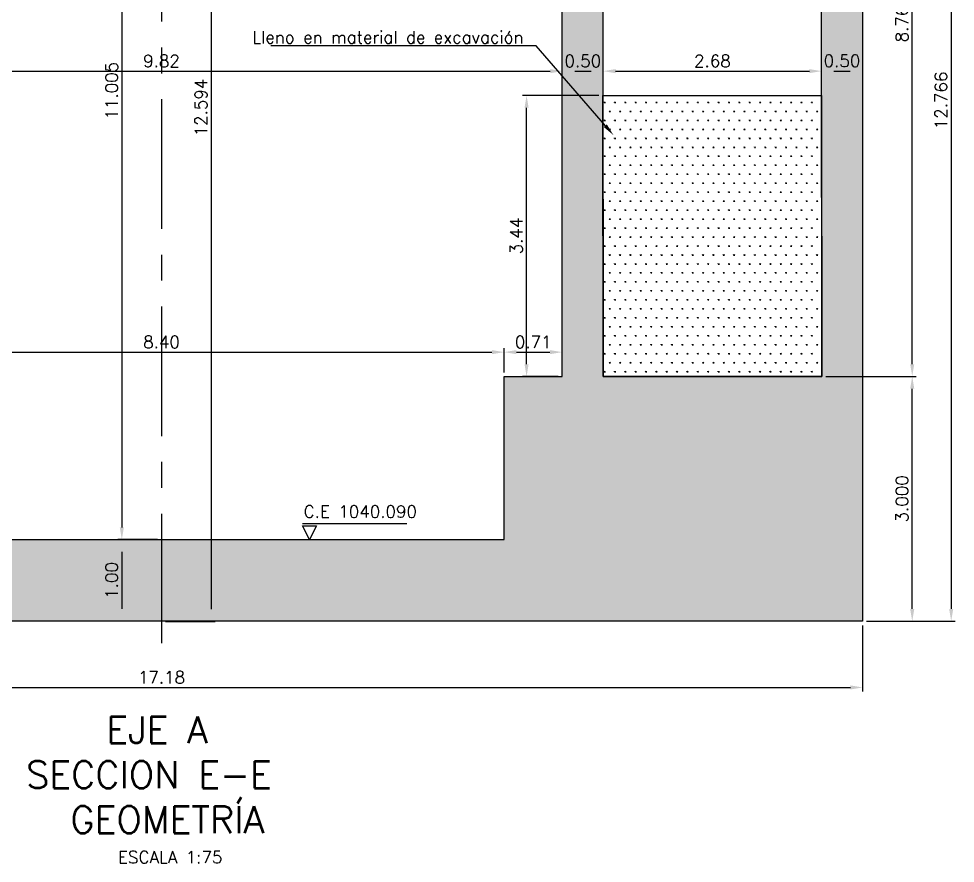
# Model space of a CAD drawing. Header units: metres. Extents: x 1080594 to 1081411, y 976871 to 977162.
# Drawn here: x 1080861.25 to 1080872.73, y 977059.39 to 977069.74 of the extents above; entities that cross this region are included whole.
import ezdxf
from ezdxf import colors
from ezdxf.entities.mleader import LeaderData, LeaderLine
from ezdxf.math import Vec2, Vec3

# ---------------------------------------------------------------- set-up
doc = ezdxf.new("R2010")
doc.units = ezdxf.units.M
doc.header["$LTSCALE"] = 25.4
doc.linetypes.add('CENTER', pattern=[2, 1.25, -0.25, 0.25, -0.25])
for name, color, linetype in [('CONTRAPESO', 3, 'Continuous'), ('DIMCONTRAPESO', 1, 'Continuous'), ('EJE VIA', 10, 'CENTER'), ('REGL175', 7, 'Continuous'), ('SOLIDOS', 9, 'Continuous')]:
    doc.layers.add(name, color=color, linetype=linetype)
for name, color, linetype, lineweight in [('COTA', 1, 'Continuous', 30), ('COTACIM', 20, 'Continuous', 5), ('SOLIDOREFCONT', 254, 'Continuous', 5)]:
    doc.layers.add(name, color=color, linetype=linetype, lineweight=lineweight)
doc.styles.add('romans', font='romans.shx')
doc.dimstyles.new('Copy 75', dxfattribs={"dimtxt": 0.15, "dimasz": 0.15, "dimexe": 0.05, "dimexo": 0.05, "dimgap": 0.05, "dimtad": 1, "dimzin": 0, "dimdsep": 46, "dimtxsty": 'romans', "dimcen": 0.002, "dimclrd": 1, "dimclre": 1, "dimclrt": 3, "dimadec": 4, "dimazin": 0, "dimtfac": 1, "dimtofl": 0, "dimtmove": 1, "dimatfit": 3, "dimfxl": 1, "dimtolj": 1, "dimtzin": 0, "dimarcsym": 1})

# ---------------------------------------------------------------- blocks, each defined once
blk = doc.blocks.new('*D641')
at = {"layer": 'COTA', "color": 1, "lineweight": -2, "transparency": 16777216}
for p, q in [((1080858.240359404, 977069.0987272812), (1080867.765347225, 977069.0987272812)), ((1080867.915347225, 977069.0487402852), (1080867.915347225, 977069.0487272812))]:
    blk.add_line(p, q, dxfattribs=at)
at = {"layer": 'COTA', "color": 1, "transparency": 16777216}
for points in [[(1080858.240359404, 977069.1237272812), (1080858.240359404, 977069.0737272812), (1080858.090359404, 977069.0987272812)], [(1080867.765347225, 977069.1237272812), (1080867.765347225, 977069.0737272812), (1080867.915347225, 977069.0987272812)]]:
    blk.add_solid(points, dxfattribs=at)
at = {"layer": 'Defpoints', "color": 0, "transparency": 16777216}
for p in [(1080858.090359404, 977069.0987272814), (1080867.915347225, 977069.0987402853), (1080867.915347225, 977069.0987272812)]:
    blk.add_point(p, dxfattribs=at)
at = {"layer": 'COTA', "color": 3, "transparency": 16777216, "insert": (1080863.002853315, 977069.2237272812), "char_height": 0.15, "attachment_point": 5, "style": 'romans'}
blk.add_mtext('\\A1;9.82', dxfattribs=at)
blk = doc.blocks.new('*D642')
at = {"layer": 'COTA', "color": 1, "lineweight": -2, "transparency": 16777216}
for p, q in [((1080868.415339214, 977068.8789271665), (1080868.415339214, 977069.1487402851)), ((1080868.065347225, 977069.098740285), (1080868.265339215, 977069.098740285))]:
    blk.add_line(p, q, dxfattribs=at)
at = {"layer": 'COTA', "color": 1, "transparency": 16777216}
for points in [[(1080868.065347225, 977069.123740285), (1080868.065347225, 977069.073740285), (1080867.915347225, 977069.098740285)], [(1080868.265339215, 977069.123740285), (1080868.265339215, 977069.073740285), (1080868.415339214, 977069.098740285)]]:
    blk.add_solid(points, dxfattribs=at)
at = {"layer": 'Defpoints', "color": 0, "transparency": 16777216}
for p in [(1080867.915347225, 977069.0987402853), (1080868.415339214, 977069.098740285), (1080868.415339214, 977068.8289271664)]:
    blk.add_point(p, dxfattribs=at)
at = {"layer": 'COTA', "color": 3, "transparency": 16777216, "insert": (1080868.16534322, 977069.223740285), "char_height": 0.15, "attachment_point": 5, "style": 'romans'}
blk.add_mtext('\\A1;0.50', dxfattribs=at)
blk = doc.blocks.new('*D643')
at = {"layer": 'COTA', "color": 1, "lineweight": -2, "transparency": 16777216}
for p, q in [((1080868.56534131, 977069.0987370356), (1080870.940359403, 977069.0987370356)), ((1080871.090359403, 977069.0487402815), (1080871.090359403, 977069.0487370356))]:
    blk.add_line(p, q, dxfattribs=at)
at = {"layer": 'COTA', "color": 1, "transparency": 16777216}
for points in [[(1080868.56534131, 977069.1237370357), (1080868.56534131, 977069.0737370356), (1080868.41534131, 977069.0987370356)], [(1080870.940359403, 977069.1237370357), (1080870.940359403, 977069.0737370356), (1080871.090359403, 977069.0987370356)]]:
    blk.add_solid(points, dxfattribs=at)
at = {"layer": 'Defpoints', "color": 0, "transparency": 16777216}
for p in [(1080868.41534131, 977069.0987370391), (1080871.090359403, 977069.0987402815), (1080871.090359403, 977069.0987370356)]:
    blk.add_point(p, dxfattribs=at)
at = {"layer": 'COTA', "color": 3, "transparency": 16777216, "insert": (1080869.752850357, 977069.2237370356), "char_height": 0.15, "attachment_point": 5, "style": 'romans'}
blk.add_mtext('\\A1;2.68', dxfattribs=at)
blk = doc.blocks.new('*D644')
at = {"layer": 'COTA', "color": 1, "lineweight": -2, "transparency": 16777216}
for p, q in [((1080871.090359403, 977069.1487402816), (1080871.090359403, 977069.1495829797)), ((1080871.240359402, 977069.0995829797), (1080871.440359102, 977069.0995829797))]:
    blk.add_line(p, q, dxfattribs=at)
at = {"layer": 'COTA', "color": 1, "transparency": 16777216}
for points in [[(1080871.240359402, 977069.1245829797), (1080871.240359402, 977069.0745829797), (1080871.090359403, 977069.0995829797)], [(1080871.440359102, 977069.1245829797), (1080871.440359102, 977069.0745829797), (1080871.590359102, 977069.0995829797)]]:
    blk.add_solid(points, dxfattribs=at)
at = {"layer": 'Defpoints', "color": 0, "transparency": 16777216}
for p in [(1080871.090359403, 977069.0987402815), (1080871.590359102, 977069.0995829797), (1080871.590359102, 977069.0995829797)]:
    blk.add_point(p, dxfattribs=at)
at = {"layer": 'COTA', "color": 3, "transparency": 16777216, "insert": (1080871.340359252, 977069.2245829797), "char_height": 0.15, "attachment_point": 5, "style": 'romans'}
blk.add_mtext('\\A1;0.50', dxfattribs=at)
blk = doc.blocks.new('*D645')
at = {"layer": 'COTA', "color": 1, "lineweight": -2, "transparency": 16777216}
for p, q in [((1080854.412828156, 977062.307139772), (1080854.412828156, 977061.4956938202)), ((1080871.59285375, 977062.3065461715), (1080871.59285375, 977061.4956938202)), ((1080854.562828156, 977061.5456938202), (1080871.44285375, 977061.5456938202))]:
    blk.add_line(p, q, dxfattribs=at)
at = {"layer": 'COTA', "color": 1, "transparency": 16777216}
for points in [[(1080854.562828156, 977061.5706938202), (1080854.562828156, 977061.5206938202), (1080854.412828156, 977061.5456938202)], [(1080871.44285375, 977061.5706938202), (1080871.44285375, 977061.5206938202), (1080871.59285375, 977061.5456938202)]]:
    blk.add_solid(points, dxfattribs=at)
at = {"layer": 'Defpoints', "color": 0, "transparency": 16777216}
for p in [(1080854.412828156, 977062.357139772), (1080871.59285375, 977062.3565461716), (1080871.59285375, 977061.5456938202)]:
    blk.add_point(p, dxfattribs=at)
at = {"layer": 'COTA', "color": 3, "transparency": 16777216, "insert": (1080863.002840953, 977061.6706938202), "char_height": 0.15, "attachment_point": 5, "style": 'romans'}
blk.add_mtext('\\A1;17.18', dxfattribs=at)
blk = doc.blocks.new('*D648')
at = {"layer": 'Defpoints', "color": 0, "transparency": 16777216}
for p in [(1080863.014850916, 977074.3622597358), (1080862.516739817, 977063.357139772), (1080863.002853315, 977063.357139772)]:
    blk.add_point(p, dxfattribs=at)
at = {"layer": 'DIMCONTRAPESO', "color": 1, "lineweight": -2, "transparency": 16777216}
for p, q in [((1080862.964850916, 977074.3622597358), (1080862.466739817, 977074.3622597358)), ((1080862.516739817, 977074.2122597358), (1080862.516739817, 977063.5071397721)), ((1080862.952853315, 977063.357139772), (1080862.466739817, 977063.357139772))]:
    blk.add_line(p, q, dxfattribs=at)
at = {"layer": 'DIMCONTRAPESO', "color": 1, "transparency": 16777216}
for points in [[(1080862.491739817, 977074.2122597358), (1080862.541739817, 977074.2122597358), (1080862.516739817, 977074.3622597358)], [(1080862.491739817, 977063.5071397721), (1080862.541739817, 977063.5071397721), (1080862.516739817, 977063.357139772)]]:
    blk.add_solid(points, dxfattribs=at)
at = {"layer": 'DIMCONTRAPESO', "color": 3, "transparency": 16777216, "insert": (1080862.391739816, 977068.859699754), "char_height": 0.15, "attachment_point": 5, "rotation": 90, "style": 'romans'}
blk.add_mtext('\\A1;11.005', dxfattribs=at)
blk = doc.blocks.new('*D649')
at = {"layer": 'Defpoints', "color": 0, "transparency": 16777216}
for p in [(1080863.002853315, 977063.357139772), (1080862.516739817, 977062.3571397718), (1080863.002853315, 977062.3571397718)]:
    blk.add_point(p, dxfattribs=at)
at = {"layer": 'DIMCONTRAPESO', "color": 1, "lineweight": -2, "transparency": 16777216}
for p, q in [((1080862.952853315, 977063.357139772), (1080862.466739817, 977063.357139772)), ((1080862.516739817, 977063.207139772), (1080862.516739817, 977062.5071397718)), ((1080862.952853315, 977062.3571397718), (1080862.466739817, 977062.3571397718))]:
    blk.add_line(p, q, dxfattribs=at)
at = {"layer": 'DIMCONTRAPESO', "color": 1, "transparency": 16777216}
for points in [[(1080862.491739817, 977063.207139772), (1080862.541739817, 977063.207139772), (1080862.516739817, 977063.357139772)], [(1080862.491739817, 977062.5071397718), (1080862.541739817, 977062.5071397718), (1080862.516739817, 977062.3571397718)]]:
    blk.add_solid(points, dxfattribs=at)
at = {"layer": 'DIMCONTRAPESO', "color": 3, "transparency": 16777216, "insert": (1080862.391739816, 977062.857139772), "char_height": 0.15, "attachment_point": 5, "rotation": 90, "style": 'romans'}
blk.add_mtext('\\A1;1.00', dxfattribs=at)
blk = doc.blocks.new('*D1061')
at = {"layer": 'COTA', "color": 1, "lineweight": -2, "transparency": 16777216}
for p, q in [((1080868.360825823, 977068.8005333608), (1080867.425791021, 977068.8005333608)), ((1080867.475791021, 977065.5071397721), (1080867.475791021, 977068.6505333608)), ((1080867.86280074, 977065.357139772), (1080867.425791021, 977065.357139772))]:
    blk.add_line(p, q, dxfattribs=at)
at = {"layer": 'COTA', "color": 1, "transparency": 16777216}
for points in [[(1080867.450791021, 977068.6505333608), (1080867.500791021, 977068.6505333608), (1080867.475791021, 977068.8005333608)], [(1080867.450791021, 977065.5071397721), (1080867.500791021, 977065.5071397721), (1080867.475791021, 977065.357139772)]]:
    blk.add_solid(points, dxfattribs=at)
at = {"layer": 'Defpoints', "color": 0, "transparency": 16777216}
for p in [(1080867.475791021, 977068.8005333608), (1080868.410825823, 977068.8005333608), (1080867.91280074, 977065.357139772)]:
    blk.add_point(p, dxfattribs=at)
at = {"layer": 'COTA', "color": 3, "transparency": 16777216, "insert": (1080867.350791021, 977067.0788365665), "char_height": 0.15, "attachment_point": 5, "rotation": 90, "style": 'romans'}
blk.add_mtext('\\A1;3.44', dxfattribs=at)
blk = doc.blocks.new('*D1080')
at = {"layer": 'COTA', "color": 1, "lineweight": -2, "transparency": 16777216}
for p, q in [((1080867.201492158, 977065.4071397721), (1080867.201492158, 977065.7049202009)), ((1080867.912769787, 977065.4071397721), (1080867.912769787, 977065.7049202009)), ((1080867.351492158, 977065.6549202008), (1080867.762769788, 977065.6549202008))]:
    blk.add_line(p, q, dxfattribs=at)
at = {"layer": 'COTA', "color": 1, "transparency": 16777216}
for points in [[(1080867.351492158, 977065.6799202008), (1080867.351492158, 977065.6299202008), (1080867.201492158, 977065.6549202008)], [(1080867.762769788, 977065.6799202008), (1080867.762769788, 977065.6299202008), (1080867.912769787, 977065.6549202008)]]:
    blk.add_solid(points, dxfattribs=at)
at = {"layer": 'Defpoints', "color": 0, "transparency": 16777216}
for p in [(1080867.912769787, 977065.6549202008), (1080867.201492158, 977065.357139772), (1080867.912769787, 977065.357139772)]:
    blk.add_point(p, dxfattribs=at)
at = {"layer": 'COTA', "color": 3, "transparency": 16777216, "insert": (1080867.557130973, 977065.7799202008), "char_height": 0.15, "attachment_point": 5, "style": 'romans'}
blk.add_mtext('\\A1;0.71', dxfattribs=at)
blk = doc.blocks.new('*D911')
at = {"layer": 'COTA', "color": 1, "lineweight": -2, "transparency": 16777216}
for p, q in [((1080858.804214471, 977065.4071397721), (1080858.804214471, 977065.7049202009)), ((1080867.201492158, 977065.4071397721), (1080867.201492158, 977065.7049202009)), ((1080858.954214471, 977065.6549202008), (1080867.051492159, 977065.6549202008))]:
    blk.add_line(p, q, dxfattribs=at)
at = {"layer": 'COTA', "color": 1, "transparency": 16777216}
for points in [[(1080858.954214471, 977065.6799202008), (1080858.954214471, 977065.6299202008), (1080858.804214471, 977065.6549202008)], [(1080867.051492159, 977065.6799202008), (1080867.051492159, 977065.6299202008), (1080867.201492158, 977065.6549202008)]]:
    blk.add_solid(points, dxfattribs=at)
at = {"layer": 'Defpoints', "color": 0, "transparency": 16777216}
for p in [(1080867.201492158, 977065.6549202008), (1080858.804214471, 977065.357139772), (1080867.201492158, 977065.357139772)]:
    blk.add_point(p, dxfattribs=at)
at = {"layer": 'COTA', "color": 3, "transparency": 16777216, "insert": (1080863.002853315, 977065.7799202008), "char_height": 0.15, "attachment_point": 5, "style": 'romans'}
blk.add_mtext('\\A1;8.40', dxfattribs=at)
blk = doc.blocks.new('*D962')
at = {"layer": 'COTA', "color": 1, "lineweight": -2, "transparency": 16777216}
for p, q in [((1080871.635958904, 977075.1228433682), (1080872.728427733, 977075.1228433682)), ((1080872.678427733, 977074.9728433682), (1080872.678427733, 977062.5071120609)), ((1080871.63939353, 977062.3571120609), (1080872.728427733, 977062.3571120609))]:
    blk.add_line(p, q, dxfattribs=at)
at = {"layer": 'COTA', "color": 1, "transparency": 16777216}
for points in [[(1080872.653427733, 977074.9728433682), (1080872.703427733, 977074.9728433682), (1080872.678427733, 977075.1228433682)], [(1080872.653427733, 977062.5071120609), (1080872.703427733, 977062.5071120609), (1080872.678427733, 977062.3571120609)]]:
    blk.add_solid(points, dxfattribs=at)
at = {"layer": 'Defpoints', "color": 0, "transparency": 16777216}
for p in [(1080871.585958904, 977075.1228433682), (1080871.58939353, 977062.3571120609), (1080872.678427733, 977062.3571120609)]:
    blk.add_point(p, dxfattribs=at)
at = {"layer": 'COTA', "color": 3, "transparency": 16777216, "insert": (1080872.553427733, 977068.7399777147), "char_height": 0.15, "attachment_point": 5, "rotation": 90, "style": 'romans'}
blk.add_mtext('\\A1;12.766', dxfattribs=at)
blk = doc.blocks.new('*D963')
at = {"layer": 'COTA', "color": 1, "lineweight": -2, "transparency": 16777216}
for p, q in [((1080871.142797427, 977065.3568429719), (1080872.250935384, 977065.3568429719)), ((1080872.200935384, 977062.5071120609), (1080872.200935384, 977065.2068429718)), ((1080871.63939353, 977062.3571120609), (1080872.250935384, 977062.3571120609))]:
    blk.add_line(p, q, dxfattribs=at)
at = {"layer": 'COTA', "color": 1, "transparency": 16777216}
for points in [[(1080872.175935384, 977065.2068429718), (1080872.225935383, 977065.2068429718), (1080872.200935384, 977065.3568429719)], [(1080872.175935384, 977062.5071120609), (1080872.225935383, 977062.5071120609), (1080872.200935384, 977062.3571120609)]]:
    blk.add_solid(points, dxfattribs=at)
at = {"layer": 'Defpoints', "color": 0, "transparency": 16777216}
for p in [(1080871.092797427, 977065.3568429719), (1080872.200935384, 977065.3568429719), (1080871.58939353, 977062.3571120609)]:
    blk.add_point(p, dxfattribs=at)
at = {"layer": 'COTA', "color": 3, "transparency": 16777216, "insert": (1080872.075935383, 977063.8569775164), "char_height": 0.15, "attachment_point": 5, "rotation": 90, "style": 'romans'}
blk.add_mtext('\\A1;3.000', dxfattribs=at)
blk = doc.blocks.new('*D964')
at = {"layer": 'COTA', "color": 1, "lineweight": -2, "transparency": 16777216}
for p, q in [((1080871.136237222, 977074.1243798286), (1080872.250935384, 977074.1243798286)), ((1080872.200935384, 977065.5068429719), (1080872.200935384, 977073.9743798285)), ((1080871.142797427, 977065.3568429719), (1080872.250935384, 977065.3568429719))]:
    blk.add_line(p, q, dxfattribs=at)
at = {"layer": 'COTA', "color": 1, "transparency": 16777216}
for points in [[(1080872.175935384, 977073.9743798285), (1080872.225935383, 977073.9743798285), (1080872.200935384, 977074.1243798286)], [(1080872.175935384, 977065.5068429719), (1080872.225935383, 977065.5068429719), (1080872.200935384, 977065.3568429719)]]:
    blk.add_solid(points, dxfattribs=at)
at = {"layer": 'Defpoints', "color": 0, "transparency": 16777216}
for p in [(1080871.086237222, 977074.1243798286), (1080872.200935384, 977074.1243798286), (1080871.092797427, 977065.3568429719)]:
    blk.add_point(p, dxfattribs=at)
at = {"layer": 'COTA', "color": 3, "transparency": 16777216, "insert": (1080872.075935383, 977069.7406114003), "char_height": 0.15, "attachment_point": 5, "rotation": 90, "style": 'romans'}
blk.add_mtext('\\A1;8.768', dxfattribs=at)
blk = doc.blocks.new('*D966')
at = {"layer": 'COTA', "color": 1, "lineweight": -2, "transparency": 16777216}
for p, q in [((1080863.052826301, 977074.94938075), (1080863.661893209, 977074.94938075)), ((1080863.611893209, 977074.7993807499), (1080863.611893209, 977062.50538075)), ((1080863.052826301, 977062.35538075), (1080863.661893209, 977062.35538075))]:
    blk.add_line(p, q, dxfattribs=at)
at = {"layer": 'COTA', "color": 1, "transparency": 16777216}
for points in [[(1080863.586893209, 977074.7993807499), (1080863.636893209, 977074.7993807499), (1080863.611893209, 977074.94938075)], [(1080863.586893209, 977062.50538075), (1080863.636893209, 977062.50538075), (1080863.611893209, 977062.35538075)]]:
    blk.add_solid(points, dxfattribs=at)
at = {"layer": 'Defpoints', "color": 0, "transparency": 16777216}
for p in [(1080863.002826301, 977074.94938075), (1080863.002826301, 977062.35538075), (1080863.611893209, 977062.35538075)]:
    blk.add_point(p, dxfattribs=at)
at = {"layer": 'COTA', "color": 3, "transparency": 16777216, "insert": (1080863.486893208, 977068.6523807502), "char_height": 0.15, "attachment_point": 5, "rotation": 90, "style": 'romans'}
blk.add_mtext('\\A1;12.594', dxfattribs=at)

msp = doc.modelspace()

# ---------------------------------------------------------------- hatches: boundary and pattern name
at = {"layer": 'SOLIDOREFCONT', "true_color": 0x5b5b5b, "transparency": 33554546}
h = msp.add_hatch(dxfattribs=at)
h.set_pattern_fill('AR-CONC', color=251, scale=0.005)
h.set_pattern_definition([(49.99999999999999, (0, 0), (0.91092334498002, -0.07969542769451543), [0.09525, -1.04775]), (355, (0, 0), (-0.1762171071248467, 0.9552842261951757), [0.0762, -0.83820292085]), (100.4514447, (0.07591003505513072, -0.006641267449595034), (0.7347062354517664, 0.8755887595609755), [0.080950044, -0.8904512229999999]), (46.18420000000002, (0, 0.2539999999571592), (1.35539520446065, -0.2102116396636357), [0.1428749999999999, -1.571624999999999]), (96.63555760999995, (0.1129495000932366, 0.2364824999822304), (1.187020670257515, 1.237130622988608), [0.1214251157, -1.3356780408]), (351.1841511700001, (0, 0.2539999999571592), (1.187020670324885, 1.237130622927663), [0.11429983535, -1.2572986596]), (21, (0.1270000000949949, 0.190500000026077), (0.7580719563456624, -0.5113259909354381), [0.09525, -1.04775]), (326.0000000000001, (0.1270000000949949, 0.190500000026077), (0.3090101417382354, 0.9209398306115963), [0.0762, -0.8382]), (71.45144499999999, (0.1901726629585028, 0.1478895004838705), (1.067082096393581, 0.4096138444295262), [0.08095004400000001, -0.8904496879999999]), (37.50000000000001, (0, 0), (0.01544301625295908, 0.4227751943657655), [0, -0.82804, 0, -0.8509000000000001, 0, -0.8413750000000001]), (7.499999999999999, (0, 0), (0.3340983125515287, 0.5009028740905975), [0, -0.48514, 0, -0.80899, 0, -0.320675]), (327.5, (-0.2832100000232458, 0), (0.677952975834357, -0.02864371996336722), [0, -0.3175, 0, -0.9906, 0, -1.31445]), (317.5, (-0.4102099998854101, 0), (0.7406459069300902, 0.1271324551666652), [0, -0.41275, 0, -0.65786, 0, -0.93345])])
h.paths.add_polyline_path([(1080871.59285375, 977065.760339772), (1080871.592853315, 977065.760339772), (1080871.585984063, 977075.1338023867), (1080869.667009176, 977075.095422889), (1080869.738821855, 977074.0966591627), (1080871.086240535, 977074.1236075362), (1080871.092800733, 977065.3571502891), (1080868.412853308, 977065.3571502892), (1080868.407259552, 977074.0700279166), (1080869.498547795, 977074.0918536815), (1080869.426735117, 977075.0906174078), (1080856.569195496, 977074.8334666155), (1080856.497175982, 977073.8318262452), (1080857.591638376, 977073.8537154931), (1080857.59280074, 977065.357139772), (1080854.912853315, 977065.3571397722), (1080854.912779229, 977068.8005333612), (1080854.912657393, 977073.8001358734), (1080856.256209885, 977073.8270069233), (1080856.328229399, 977074.8286472935), (1080854.412853315, 977074.7903397719), (1080854.412853315, 977065.760339772), (1080854.412828156, 977065.760339772), (1080854.412828156, 977062.3571397718), (1080871.59285375, 977062.3571397718)])
h.paths.add_polyline_path([(1080858.092118809, 977065.357139772), (1080858.091384302, 977074.2637904036), (1080867.912738836, 977074.4602174943), (1080867.912769787, 977065.357139772), (1080867.201492158, 977065.357139772), (1080867.201492158, 977063.357139772), (1080858.804214471, 977063.357139772), (1080858.804214471, 977065.357139772)], flags=16)
at = {"layer": 'SOLIDOS'}
h = msp.add_hatch(dxfattribs=at)
h.set_pattern_fill('SWAMP', color=252, scale=0.005)
h.set_pattern_definition([(0, (0, 0), (0.0635, 0.109985226181), [0.015875, -0.111125]), (90, (0.0079375, 0), (-0.06349999999999999, 0.109985226181), [0.0079375, -0.212032952362]), (90, (0.009921875, 0), (-0.06349999999999999, 0.109985226181), [0.006350000000000001, -0.213620452362]), (90, (0.005953125, 0), (-0.06349999999999999, 0.109985226181), [0.006350000000000001, -0.213620452362]), (59.99999999999999, (0.01190625, 0), (-0.06349999991372332, 0.1099852262308119), [0.00508, -0.12192]), (120, (0.00396875, 0), (-0.1269999999137233, 4.981188794772607e-11), [0.005079999999999999, -0.12192])])
h.paths.add_polyline_path([(1080871.090359403, 977068.8005333615), (1080868.410825823, 977068.8005333608), (1080868.412853302, 977065.3571588913), (1080871.092800739, 977065.3571416871)])

# ---------------------------------------------------------------- linework, layer by layer
at = {"layer": 'CONTRAPESO'}
for points in [[(1080871.09280074, 977065.357139772), (1080871.086240535, 977074.1236075362), (1080869.738821855, 977074.0966591627), (1080869.667009176, 977075.095422889), (1080871.585984063, 977075.1338023867), (1080871.592853315, 977065.357139772), (1080871.59285375, 977065.3565461716), (1080871.59285375, 977062.3565461716), (1080854.412828156, 977062.357139772), (1080854.412828156, 977065.357139772), (1080854.412853315, 977065.357139772), (1080854.412828156, 977074.7793807534), (1080856.328229399, 977074.8286472935), (1080856.256209885, 977073.8270069233), (1080854.912657393, 977073.8001358734), (1080854.912853315, 977065.3571397722), (1080857.59280074, 977065.357139772), (1080857.59280074, 977065.357139772), (1080857.591638376, 977073.8537154931), (1080856.497175982, 977073.8318262452)], [(1080856.497175982, 977073.8318262452), (1080856.574056491, 977074.8208053538), (1080869.431596112, 977075.0779561461), (1080869.498547795, 977074.0918536815), (1080868.407259552, 977074.0700279166), (1080868.412853315, 977065.3571397722), (1080871.09280074, 977065.357139772), (1080871.09280074, 977065.357139772)], [(1080867.201492158, 977063.357139772), (1080867.201492158, 977065.357139772), (1080867.912769787, 977065.357139772), (1080867.912738836, 977074.4602174943), (1080858.091384302, 977074.2637904036), (1080858.092118809, 977065.357139772), (1080858.804214471, 977065.357139772), (1080858.804214471, 977063.357139772), (1080867.201492158, 977063.357139772)]]:
    msp.add_lwpolyline(points, dxfattribs=at)
msp.add_lwpolyline([(1080868.410825823, 977068.8005333608), (1080871.090359403, 977068.8005344092), (1080871.092800739, 977065.3571416872), (1080868.412853302, 977065.3571588914)], close=True, dxfattribs=at)
at = {"layer": 'COTA', "color": 2}
msp.add_lwpolyline([(1080864.729600864, 977063.5558283514), (1080866.010562673, 977063.5558283514)], dxfattribs=at)
msp.add_lwpolyline([(1080864.729600864, 977063.5245513339), (1080864.901699936, 977063.5245513339), (1080864.8156504, 977063.357139772), (1080864.8156504, 977063.357139772)], close=True, dxfattribs=at)
at = {"layer": 'EJE VIA', "ltscale": 0.05}
msp.add_lwpolyline([(1080863.002853315, 977076.3738481322), (1080863.002853315, 977061.9669366286)], dxfattribs=at)

# ---------------------------------------------------------------- texts
at = {"layer": 'COTA', "color": 3, "insert": (1080864.744574311, 977063.7764111911), "char_height": 0.15, "attachment_point": 1, "style": 'romans'}
msp.add_mtext('C.E 1040.090', dxfattribs=at)
at = {"layer": 'REGL175', "insert": (1080855.102473353, 977061.1911927487), "char_height": 0.33, "width": 14.49150362575892, "attachment_point": 1, "style": 'romans'}
msp.add_mtext('\\pi7.223;{\\C0;EJE A\\P\\pi6.2409;SECCION E-E \\P\\pi6.7822;GEOMETRÍA\\P\\pi7.3672;\\H0.45455x;\\C3;ESCALA 1:75}', dxfattribs=at)

# ---------------------------------------------------------------- dimensions: what is measured, and where the dimension line sits
at = {"layer": 'COTA', "color": 2}
for base, p1, p2, picture, middle in [((1080872.678427733, 977062.3571120609), (1080871.585958904, 977075.1228433682), (1080871.58939353, 977062.3571120609), '*D962', (1080872.553427733, 977068.7399777147)), ((1080863.611893209, 977062.35538075), (1080863.002826301, 977074.94938075), (1080863.002826301, 977062.35538075), '*D966', (1080863.486893208, 977068.6523807502)), ((1080872.200935384, 977074.1243798286), (1080871.092797427, 977065.3568429719), (1080871.086237222, 977074.1243798286), '*D964', (1080872.075935383, 977069.7406114003)), ((1080872.200935384, 977065.3568429719), (1080871.58939353, 977062.3571120609), (1080871.092797427, 977065.3568429719), '*D963', (1080872.075935383, 977063.8569775164))]:
    dim = msp.add_linear_dim(base=base, p1=p1, p2=p2, angle=90, dimstyle='Copy 75', override={"dimdec": 3}, dxfattribs=at)
    dim.commit()
    dim.dimension.update_dxf_attribs({"geometry": picture, "text_midpoint": middle})
at = {"layer": 'COTA'}
for base, p1, p2, picture, middle in [((1080867.915347225, 977069.0987272812), (1080858.090359404, 977069.0987272814), (1080867.915347225, 977069.0987402853), '*D641', (1080863.002853315, 977069.2237272812)), ((1080871.090359403, 977069.0987370356), (1080868.41534131, 977069.0987370391), (1080871.090359403, 977069.0987402815), '*D643', (1080869.752850357, 977069.2237370356)), ((1080871.59285375, 977061.5456938202), (1080854.412828156, 977062.357139772), (1080871.59285375, 977062.3565461716), '*D645', (1080863.002840953, 977061.6706938202))]:
    dim = msp.add_linear_dim(base=base, p1=p1, p2=p2, dimstyle='Copy 75', dxfattribs=at)
    dim.commit()
    dim.dimension.update_dxf_attribs({"geometry": picture, "text_midpoint": middle})
for base, p1, p2, picture, middle in [((1080868.415339214, 977069.098740285), (1080867.915347225, 977069.0987402853), (1080868.415339214, 977068.8289271664), '*D642', (1080868.16534322, 977069.098740285)), ((1080871.590359102, 977069.0995829797), (1080871.090359403, 977069.0987402815), (1080871.590359102, 977069.0995829797), '*D644', (1080871.340359252, 977069.0995829797))]:
    dim = msp.add_linear_dim(base=base, p1=p1, p2=p2, dimstyle='Copy 75', dxfattribs=at)
    dim.commit()
    dim.dimension.update_dxf_attribs({"geometry": picture, "text_midpoint": middle, "dimtype": 160})
at = {"layer": 'COTA', "color": 2}
dim = msp.add_linear_dim(base=(1080867.475791021, 977068.8005333608), p1=(1080867.91280074, 977065.357139772), p2=(1080868.410825823, 977068.8005333608), angle=90, dimstyle='Copy 75', dxfattribs=at)
dim.commit()
dim.dimension.update_dxf_attribs({"geometry": '*D1061', "text_midpoint": (1080867.350791021, 977067.0788365665)})
for base, p1, p2, picture, middle in [((1080867.201492158, 977065.6549202008), (1080858.804214471, 977065.357139772), (1080867.201492158, 977065.357139772), '*D911', (1080863.002853315, 977065.7799202008)), ((1080867.912769787, 977065.6549202008), (1080867.201492158, 977065.357139772), (1080867.912769787, 977065.357139772), '*D1080', (1080867.557130973, 977065.7799202008))]:
    dim = msp.add_linear_dim(base=base, p1=p1, p2=p2, dimstyle='Copy 75', dxfattribs=at)
    dim.commit()
    dim.dimension.update_dxf_attribs({"geometry": picture, "text_midpoint": middle})
at = {"layer": 'DIMCONTRAPESO', "color": 2}
dim = msp.add_linear_dim(base=(1080862.516739817, 977063.357139772), p1=(1080863.014850916, 977074.3622597358), p2=(1080863.002853315, 977063.357139772), angle=90, dimstyle='Copy 75', override={"dimdec": 3}, dxfattribs=at)
dim.commit()
dim.dimension.update_dxf_attribs({"geometry": '*D648', "text_midpoint": (1080862.391739816, 977068.859699754)})
dim = msp.add_linear_dim(base=(1080862.516739817, 977062.3571397718), p1=(1080863.002853315, 977063.357139772), p2=(1080863.002853315, 977062.3571397718), angle=90, dimstyle='Copy 75', dxfattribs=at)
dim.commit()
dim.dimension.update_dxf_attribs({"geometry": '*D649', "text_midpoint": (1080862.391739816, 977062.857139772)})

# ---------------------------------------------------------------- leaders
at = {"layer": 'COTACIM'}
ml = msp.add_multileader_mtext('Standard', dxfattribs=at)
ml.set_content('Lleno en material de excavación', color=3, style='romans')
ml.set_leader_properties(color=256)
ml.build(insert=Vec2(0, 0))
ml.multileader.update_dxf_attribs({"text_left_attachment_type": 6, "text_right_attachment_type": 6, "dogleg_length": 0.1560199508385566, "arrow_head_size": 0.15})
ctx = ml.context
ctx.base_point, ctx.char_height, ctx.arrow_head_size, ctx.landing_gap_size, ctx.plane_origin = Vec3(1080863.659637429, 977069.4086452526), 0.15, 0.15, 0, Vec3(1080867.964501312, 977068.2505702284)
ctx.left_attachment, ctx.right_attachment, ctx.text_align_type = 6, 6, 2
notes = []
notes.append((ctx, [(1, (1, 1, 0), (1080867.594228808, 977069.4086452526), (-1, 0), 0.1560199508385566, [(0, [(1080868.539126958, 977068.3160514402)], 0, [])])]))
ctx.mtext.insert, ctx.mtext.width, ctx.mtext.alignment, ctx.mtext.flow_direction = Vec3(1080867.438208857, 977069.5886452526), 4.216741702286527, 3, 5
for ctx, leaders in notes:
    for number, flags, end, landing, length, lines in leaders:
        leader = LeaderData()
        leader.index, (leader.has_last_leader_line, leader.has_dogleg_vector, leader.attachment_direction) = number, flags
        leader.last_leader_point, leader.dogleg_vector, leader.dogleg_length = Vec3(end), Vec3(landing), length
        for number, points, colour, breaks in lines:
            line = LeaderLine()
            line.index, line.vertices, line.color, line.breaks = number, Vec3.list(points), colors.encode_raw_color(colour), breaks
            leader.lines.append(line)
        ctx.leaders.append(leader)

doc.saveas('drawing.dxf')
